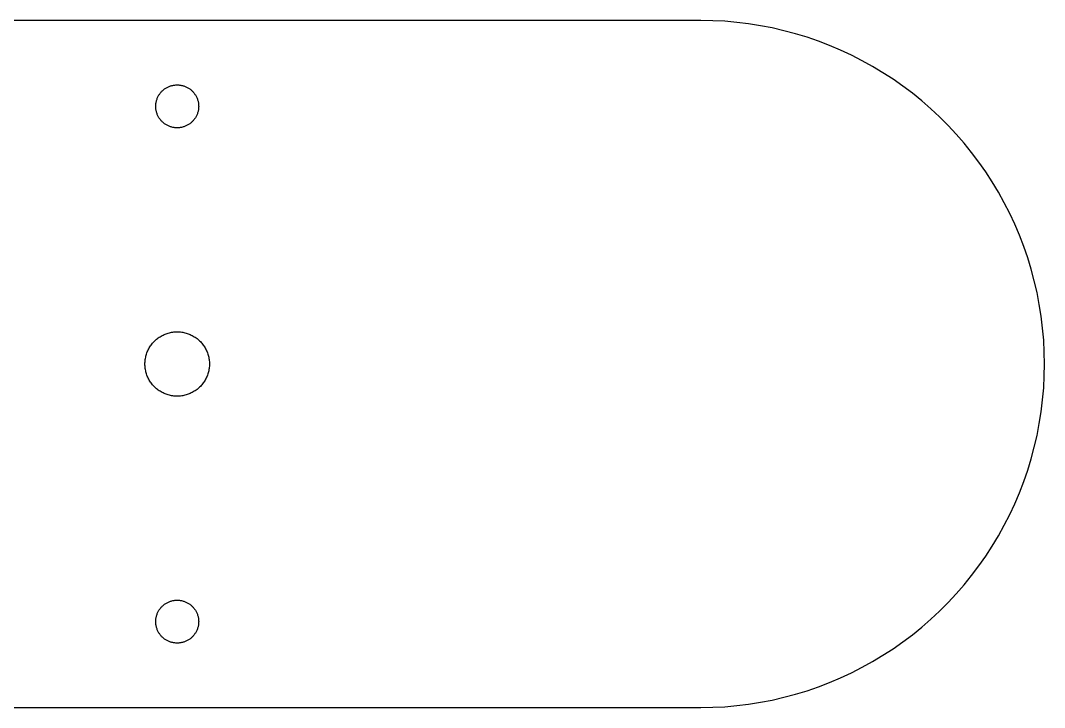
# Model space of a CAD drawing. Header units: metres. Extents: x -32 to 336, y -32 to 32.
# Drawn here: x 240.7 to 336, y -32 to 32 of the extents above; entities that cross this region are included whole.
import ezdxf

# ---------------------------------------------------------------- set-up
doc = ezdxf.new("R2010")
doc.units = ezdxf.units.M

msp = doc.modelspace()

# ---------------------------------------------------------------- linework, layer by layer
for p, q in [((304, 32), (0, 32)), ((305.117, 31.9805), (304, 32)), ((306.232, 31.922), (305.117, 31.9805)), ((307.345, 31.8247), (306.232, 31.922)), ((308.454, 31.6886), (307.345, 31.8247)), ((309.557, 31.5138), (308.454, 31.6886)), ((310.653, 31.3007), (309.557, 31.5138)), ((311.741, 31.0495), (310.653, 31.3007)), ((312.82, 30.7604), (311.741, 31.0495)), ((313.889, 30.4338), (312.82, 30.7604)), ((314.945, 30.0702), (313.889, 30.4338)), ((315.987, 29.6699), (314.945, 30.0702)), ((317.016, 29.2334), (315.987, 29.6699)), ((318.028, 28.7614), (317.016, 29.2334)), ((319.023, 28.2543), (318.028, 28.7614)), ((320, 27.7128), (319.023, 28.2543)), ((320.957, 27.1375), (320, 27.7128)), ((321.894, 26.5292), (320.957, 27.1375)), ((254.25, 25.732), (254.311, 25.7659)), ((254.311, 25.7659), (254.373, 25.7976)), ((254.373, 25.7976), (254.437, 25.8271)), ((254.437, 25.8271), (254.501, 25.8544)), ((254.501, 25.8544), (254.566, 25.8794)), ((254.566, 25.8794), (254.632, 25.9021)), ((254.632, 25.9021), (254.699, 25.9225)), ((254.699, 25.9225), (254.766, 25.9406)), ((254.766, 25.9406), (254.834, 25.9563)), ((254.834, 25.9563), (254.903, 25.9696)), ((254.903, 25.9696), (254.972, 25.9805)), ((254.972, 25.9805), (255.041, 25.989)), ((255.041, 25.989), (255.11, 25.9951)), ((255.11, 25.9951), (255.18, 25.9988)), ((255.18, 25.9988), (255.25, 26)), ((255.25, 26), (255.32, 25.9988)), ((255.32, 25.9988), (255.39, 25.9951)), ((255.39, 25.9951), (255.459, 25.989)), ((255.459, 25.989), (255.528, 25.9805)), ((255.528, 25.9805), (255.597, 25.9696)), ((255.597, 25.9696), (255.666, 25.9563)), ((255.666, 25.9563), (255.734, 25.9406)), ((255.734, 25.9406), (255.801, 25.9225)), ((255.801, 25.9225), (255.868, 25.9021)), ((255.868, 25.9021), (255.934, 25.8794)), ((255.934, 25.8794), (255.999, 25.8544)), ((255.999, 25.8544), (256.063, 25.8271)), ((256.063, 25.8271), (256.127, 25.7976)), ((256.127, 25.7976), (256.189, 25.7659)), ((256.189, 25.7659), (256.25, 25.732)), ((322.809, 25.8885), (321.894, 26.5292)), ((323.701, 25.2163), (322.809, 25.8885)), ((253.396, 24.7492), (253.423, 24.8135)), ((253.423, 24.8135), (253.452, 24.8767)), ((253.452, 24.8767), (253.484, 24.9389)), ((253.484, 24.9389), (253.518, 25)), ((253.518, 25), (253.554, 25.0598)), ((253.554, 25.0598), (253.592, 25.1184)), ((253.592, 25.1184), (253.632, 25.1756)), ((253.632, 25.1756), (253.674, 25.2313)), ((253.674, 25.2313), (253.718, 25.2856)), ((253.718, 25.2856), (253.764, 25.3383)), ((253.764, 25.3383), (253.811, 25.3893)), ((253.811, 25.3893), (253.861, 25.4387)), ((253.861, 25.4387), (253.912, 25.4863)), ((253.912, 25.4863), (253.964, 25.5321)), ((253.964, 25.5321), (254.019, 25.576)), ((254.019, 25.576), (254.074, 25.618)), ((254.074, 25.618), (254.132, 25.6581)), ((254.132, 25.6581), (254.19, 25.6961)), ((254.19, 25.6961), (254.25, 25.732)), ((256.25, 25.732), (256.31, 25.6961)), ((256.31, 25.6961), (256.368, 25.6581)), ((256.368, 25.6581), (256.426, 25.618)), ((256.426, 25.618), (256.481, 25.576)), ((256.481, 25.576), (256.536, 25.5321)), ((256.536, 25.5321), (256.588, 25.4863)), ((256.588, 25.4863), (256.639, 25.4387)), ((256.639, 25.4387), (256.689, 25.3893)), ((256.689, 25.3893), (256.736, 25.3383)), ((256.736, 25.3383), (256.782, 25.2856)), ((256.782, 25.2856), (256.826, 25.2313)), ((256.826, 25.2313), (256.868, 25.1756)), ((256.868, 25.1756), (256.908, 25.1184)), ((256.908, 25.1184), (256.946, 25.0598)), ((256.946, 25.0598), (256.982, 25)), ((256.982, 25), (257.016, 24.9389)), ((257.016, 24.9389), (257.048, 24.8767)), ((257.048, 24.8767), (257.077, 24.8135)), ((257.077, 24.8135), (257.104, 24.7492)), ((324.569, 24.5134), (323.701, 25.2163)), ((253.25, 24), (253.251, 24.0698)), ((253.251, 23.9302), (253.25, 24)), ((253.251, 24.0698), (253.255, 24.1395)), ((253.255, 23.8605), (253.251, 23.9302)), ((253.255, 24.1395), (253.261, 24.209)), ((253.261, 23.7909), (253.255, 23.8605)), ((253.261, 24.209), (253.269, 24.2783)), ((253.269, 24.2783), (253.28, 24.3473)), ((253.28, 24.3473), (253.294, 24.4158)), ((253.294, 24.4158), (253.309, 24.4838)), ((253.309, 24.4838), (253.327, 24.5513)), ((253.327, 24.5513), (253.348, 24.618)), ((253.348, 24.618), (253.371, 24.684)), ((253.371, 24.684), (253.396, 24.7492)), ((257.104, 24.7492), (257.129, 24.684)), ((257.129, 24.684), (257.152, 24.618)), ((257.152, 24.618), (257.173, 24.5513)), ((257.173, 24.5513), (257.191, 24.4838)), ((257.191, 24.4838), (257.206, 24.4158)), ((257.206, 24.4158), (257.22, 24.3473)), ((257.22, 24.3473), (257.231, 24.2783)), ((257.231, 24.2783), (257.239, 24.209)), ((257.239, 24.209), (257.245, 24.1395)), ((257.245, 23.8605), (257.239, 23.7909)), ((257.245, 24.1395), (257.249, 24.0698)), ((257.249, 23.9302), (257.245, 23.8605)), ((257.249, 24.0698), (257.25, 24)), ((257.25, 24), (257.249, 23.9302)), ((325.412, 23.7806), (324.569, 24.5134)), ((253.269, 23.7216), (253.261, 23.7909)), ((253.28, 23.6527), (253.269, 23.7216)), ((253.294, 23.5842), (253.28, 23.6527)), ((253.309, 23.5161), (253.294, 23.5842)), ((253.327, 23.4487), (253.309, 23.5161)), ((253.348, 23.382), (253.327, 23.4487)), ((253.371, 23.3159), (253.348, 23.382)), ((253.396, 23.2508), (253.371, 23.3159)), ((253.423, 23.1865), (253.396, 23.2508)), ((253.452, 23.1232), (253.423, 23.1865)), ((253.484, 23.0611), (253.452, 23.1232)), ((253.518, 23), (253.484, 23.0611)), ((253.554, 22.9402), (253.518, 23)), ((253.592, 22.8816), (253.554, 22.9402)), ((256.946, 22.9402), (256.908, 22.8816)), ((256.982, 23), (256.946, 22.9402)), ((257.016, 23.0611), (256.982, 23)), ((257.048, 23.1232), (257.016, 23.0611)), ((257.077, 23.1865), (257.048, 23.1232)), ((257.104, 23.2508), (257.077, 23.1865)), ((257.129, 23.3159), (257.104, 23.2508)), ((257.152, 23.382), (257.129, 23.3159)), ((257.173, 23.4487), (257.152, 23.382)), ((257.191, 23.5161), (257.173, 23.4487)), ((257.206, 23.5842), (257.191, 23.5161)), ((257.22, 23.6527), (257.206, 23.5842)), ((257.231, 23.7216), (257.22, 23.6527)), ((257.239, 23.7909), (257.231, 23.7216)), ((326.229, 23.0189), (325.412, 23.7806)), ((327.019, 22.2291), (326.229, 23.0189)), ((253.632, 22.8244), (253.592, 22.8816)), ((253.674, 22.7687), (253.632, 22.8244)), ((253.718, 22.7144), (253.674, 22.7687)), ((253.764, 22.6617), (253.718, 22.7144)), ((253.811, 22.6107), (253.764, 22.6617)), ((253.861, 22.5613), (253.811, 22.6107)), ((253.912, 22.5137), (253.861, 22.5613)), ((253.964, 22.4679), (253.912, 22.5137)), ((254.019, 22.424), (253.964, 22.4679)), ((254.074, 22.382), (254.019, 22.424)), ((254.132, 22.3419), (254.074, 22.382)), ((254.19, 22.3039), (254.132, 22.3419)), ((254.25, 22.2679), (254.19, 22.3039)), ((254.311, 22.2341), (254.25, 22.2679)), ((254.373, 22.2024), (254.311, 22.2341)), ((254.437, 22.1729), (254.373, 22.2024)), ((254.501, 22.1456), (254.437, 22.1729)), ((254.566, 22.1206), (254.501, 22.1456)), ((254.632, 22.0979), (254.566, 22.1206)), ((254.699, 22.0775), (254.632, 22.0979)), ((254.766, 22.0594), (254.699, 22.0775)), ((254.834, 22.0437), (254.766, 22.0594)), ((254.903, 22.0304), (254.834, 22.0437)), ((254.972, 22.0195), (254.903, 22.0304)), ((255.041, 22.011), (254.972, 22.0195)), ((255.11, 22.0049), (255.041, 22.011)), ((255.18, 22.0012), (255.11, 22.0049)), ((255.25, 22), (255.18, 22.0012)), ((255.32, 22.0012), (255.25, 22)), ((255.39, 22.0049), (255.32, 22.0012)), ((255.459, 22.011), (255.39, 22.0049)), ((255.528, 22.0195), (255.459, 22.011)), ((255.597, 22.0304), (255.528, 22.0195)), ((255.666, 22.0437), (255.597, 22.0304)), ((255.734, 22.0594), (255.666, 22.0437)), ((255.801, 22.0775), (255.734, 22.0594)), ((255.868, 22.0979), (255.801, 22.0775)), ((255.934, 22.1206), (255.868, 22.0979)), ((255.999, 22.1456), (255.934, 22.1206)), ((256.063, 22.1729), (255.999, 22.1456)), ((256.127, 22.2024), (256.063, 22.1729)), ((256.189, 22.2341), (256.127, 22.2024)), ((256.25, 22.2679), (256.189, 22.2341)), ((256.31, 22.3039), (256.25, 22.2679)), ((256.368, 22.3419), (256.31, 22.3039)), ((256.426, 22.382), (256.368, 22.3419)), ((256.481, 22.424), (256.426, 22.382)), ((256.536, 22.4679), (256.481, 22.424)), ((256.588, 22.5137), (256.536, 22.4679)), ((256.639, 22.5613), (256.588, 22.5137)), ((256.689, 22.6107), (256.639, 22.5613)), ((256.736, 22.6617), (256.689, 22.6107)), ((256.782, 22.7144), (256.736, 22.6617)), ((256.826, 22.7687), (256.782, 22.7144)), ((256.868, 22.8244), (256.826, 22.7687)), ((256.908, 22.8816), (256.868, 22.8244)), ((327.781, 21.4122), (327.019, 22.2291)), ((328.513, 20.5692), (327.781, 21.4122)), ((329.216, 19.7012), (328.513, 20.5692)), ((329.889, 18.8091), (329.216, 19.7012)), ((330.529, 17.8942), (329.889, 18.8091)), ((331.138, 16.9574), (330.529, 17.8942)), ((331.713, 16), (331.138, 16.9574)), ((332.254, 15.0231), (331.713, 16)), ((332.761, 14.0279), (332.254, 15.0231)), ((333.233, 13.0156), (332.761, 14.0279)), ((333.67, 11.9874), (333.233, 13.0156)), ((334.07, 10.9446), (333.67, 11.9874)), ((334.434, 9.88853), (334.07, 10.9446)), ((334.76, 8.82039), (334.434, 9.88853)), ((335.049, 7.74149), (334.76, 8.82039)), ((335.301, 6.65317), (335.049, 7.74149)), ((335.514, 5.55673), (335.301, 6.65317)), ((335.689, 4.45354), (335.514, 5.55673)), ((335.825, 3.34491), (335.689, 4.45354)), ((254.323, 2.85316), (254.423, 2.88377)), ((254.423, 2.88377), (254.524, 2.91087)), ((254.524, 2.91087), (254.626, 2.93443)), ((254.626, 2.93443), (254.729, 2.95442)), ((254.729, 2.95442), (254.832, 2.97079)), ((254.832, 2.97079), (254.936, 2.98355)), ((254.936, 2.98355), (255.041, 2.99269)), ((255.041, 2.99269), (255.145, 2.99817)), ((255.145, 2.99817), (255.25, 3)), ((255.25, 3), (255.355, 2.99817)), ((255.355, 2.99817), (255.459, 2.99269)), ((255.459, 2.99269), (255.564, 2.98355)), ((255.564, 2.98355), (255.668, 2.97079)), ((255.668, 2.97079), (255.771, 2.95442)), ((255.771, 2.95442), (255.874, 2.93443)), ((255.874, 2.93443), (255.976, 2.91087)), ((255.976, 2.91087), (256.077, 2.88377)), ((256.077, 2.88377), (256.177, 2.85316)), ((335.922, 2.23219), (335.825, 3.34491)), ((252.886, 1.84697), (252.952, 1.92836)), ((252.952, 1.92836), (253.021, 2.00739)), ((253.021, 2.00739), (253.092, 2.08397)), ((253.092, 2.08397), (253.166, 2.158)), ((253.166, 2.158), (253.243, 2.22943)), ((253.243, 2.22943), (253.322, 2.29813)), ((253.322, 2.29813), (253.403, 2.36403)), ((253.403, 2.36403), (253.487, 2.42705)), ((253.487, 2.42705), (253.572, 2.48711)), ((253.572, 2.48711), (253.66, 2.54414)), ((253.66, 2.54414), (253.75, 2.59807)), ((253.75, 2.59807), (253.842, 2.64883)), ((253.842, 2.64883), (253.935, 2.69638)), ((253.935, 2.69638), (254.03, 2.74063)), ((254.03, 2.74063), (254.126, 2.78154)), ((254.126, 2.78154), (254.224, 2.81908)), ((254.224, 2.81908), (254.323, 2.85316)), ((256.177, 2.85316), (256.276, 2.81908)), ((256.276, 2.81908), (256.374, 2.78154)), ((256.374, 2.78154), (256.47, 2.74063)), ((256.47, 2.74063), (256.565, 2.69638)), ((256.565, 2.69638), (256.658, 2.64883)), ((256.658, 2.64883), (256.75, 2.59807)), ((256.75, 2.59807), (256.84, 2.54414)), ((256.84, 2.54414), (256.928, 2.48711)), ((256.928, 2.48711), (257.013, 2.42705)), ((257.013, 2.42705), (257.097, 2.36403)), ((257.097, 2.36403), (257.178, 2.29813)), ((257.178, 2.29813), (257.257, 2.22943)), ((257.257, 2.22943), (257.334, 2.158)), ((257.334, 2.158), (257.408, 2.08397)), ((257.408, 2.08397), (257.479, 2.00739)), ((257.479, 2.00739), (257.548, 1.92836)), ((257.548, 1.92836), (257.614, 1.84697)), ((335.98, 1.11678), (335.922, 2.23219)), ((252.397, 0.927048), (252.431, 1.02605)), ((252.431, 1.02605), (252.468, 1.12381)), ((252.468, 1.12381), (252.509, 1.2202)), ((252.509, 1.2202), (252.554, 1.31511)), ((252.554, 1.31511), (252.601, 1.4084)), ((252.601, 1.4084), (252.652, 1.49998)), ((252.652, 1.49998), (252.706, 1.58975)), ((252.706, 1.58975), (252.763, 1.67757)), ((252.763, 1.67757), (252.823, 1.76335)), ((252.823, 1.76335), (252.886, 1.84697)), ((257.614, 1.84697), (257.677, 1.76335)), ((257.677, 1.76335), (257.737, 1.67757)), ((257.737, 1.67757), (257.794, 1.58975)), ((257.794, 1.58975), (257.848, 1.49998)), ((257.848, 1.49998), (257.899, 1.4084)), ((257.899, 1.4084), (257.946, 1.31511)), ((257.946, 1.31511), (257.991, 1.2202)), ((257.991, 1.2202), (258.032, 1.12381)), ((258.032, 1.12381), (258.069, 1.02605)), ((258.069, 1.02605), (258.103, 0.927048)), ((336, 0), (335.98, 1.11678)), ((252.25, 0), (252.252, 0.104691)), ((252.252, -0.104691), (252.25, 0)), ((252.252, 0.104691), (252.257, 0.209259)), ((252.257, 0.209259), (252.266, 0.313583)), ((252.266, 0.313583), (252.279, 0.417511)), ((252.279, 0.417511), (252.296, 0.520935)), ((252.296, 0.520935), (252.316, 0.623734)), ((252.316, 0.623734), (252.339, 0.725754)), ((252.339, 0.725754), (252.366, 0.826904)), ((252.366, 0.826904), (252.397, 0.927048)), ((258.103, 0.927048), (258.134, 0.826904)), ((258.134, 0.826904), (258.161, 0.725754)), ((258.161, 0.725754), (258.184, 0.623734)), ((258.184, 0.623734), (258.204, 0.520935)), ((258.204, 0.520935), (258.221, 0.417511)), ((258.221, 0.417511), (258.234, 0.313583)), ((258.234, 0.313583), (258.243, 0.209259)), ((258.243, 0.209259), (258.248, 0.104691)), ((258.248, 0.104691), (258.25, 0)), ((258.25, 0), (258.248, -0.104691)), ((335.98, -1.11678), (336, 0)), ((252.257, -0.209259), (252.252, -0.104691)), ((252.266, -0.313583), (252.257, -0.209259)), ((252.279, -0.417511), (252.266, -0.313583)), ((252.296, -0.520935), (252.279, -0.417511)), ((252.316, -0.623734), (252.296, -0.520935)), ((252.339, -0.725754), (252.316, -0.623734)), ((252.366, -0.826904), (252.339, -0.725754)), ((252.397, -0.927048), (252.366, -0.826904)), ((252.431, -1.02605), (252.397, -0.927048)), ((258.103, -0.927048), (258.069, -1.02605)), ((258.134, -0.826904), (258.103, -0.927048)), ((258.161, -0.725754), (258.134, -0.826904)), ((258.184, -0.623734), (258.161, -0.725754)), ((258.204, -0.520935), (258.184, -0.623734)), ((258.221, -0.417511), (258.204, -0.520935)), ((258.234, -0.313583), (258.221, -0.417511)), ((258.243, -0.209259), (258.234, -0.313583)), ((258.248, -0.104691), (258.243, -0.209259)), ((252.468, -1.12381), (252.431, -1.02605)), ((252.509, -1.2202), (252.468, -1.12381)), ((252.554, -1.31511), (252.509, -1.2202)), ((252.601, -1.4084), (252.554, -1.31511)), ((252.652, -1.5), (252.601, -1.4084)), ((252.706, -1.58975), (252.652, -1.5)), ((252.763, -1.67757), (252.706, -1.58975)), ((252.823, -1.76335), (252.763, -1.67757)), ((252.886, -1.84697), (252.823, -1.76335)), ((252.952, -1.92836), (252.886, -1.84697)), ((257.614, -1.84697), (257.548, -1.92836)), ((257.677, -1.76335), (257.614, -1.84697)), ((257.737, -1.67757), (257.677, -1.76335)), ((257.794, -1.58975), (257.737, -1.67757)), ((257.848, -1.5), (257.794, -1.58975)), ((257.899, -1.4084), (257.848, -1.5)), ((257.946, -1.31511), (257.899, -1.4084)), ((257.991, -1.2202), (257.946, -1.31511)), ((258.032, -1.12381), (257.991, -1.2202)), ((258.069, -1.02605), (258.032, -1.12381)), ((335.922, -2.23219), (335.98, -1.11678)), ((253.021, -2.00739), (252.952, -1.92836)), ((253.092, -2.08397), (253.021, -2.00739)), ((253.166, -2.158), (253.092, -2.08397)), ((253.243, -2.22943), (253.166, -2.158)), ((253.322, -2.29813), (253.243, -2.22943)), ((253.403, -2.36403), (253.322, -2.29813)), ((253.487, -2.42705), (253.403, -2.36403)), ((253.572, -2.48711), (253.487, -2.42705)), ((253.66, -2.54414), (253.572, -2.48711)), ((253.75, -2.59807), (253.66, -2.54414)), ((253.842, -2.64883), (253.75, -2.59807)), ((253.935, -2.69638), (253.842, -2.64883)), ((254.03, -2.74063), (253.935, -2.69638)), ((254.126, -2.78154), (254.03, -2.74063)), ((254.224, -2.81908), (254.126, -2.78154)), ((254.323, -2.85316), (254.224, -2.81908)), ((254.423, -2.88377), (254.323, -2.85316)), ((256.177, -2.85316), (256.077, -2.88377)), ((256.276, -2.81908), (256.177, -2.85316)), ((256.374, -2.78154), (256.276, -2.81908)), ((256.47, -2.74063), (256.374, -2.78154)), ((256.565, -2.69638), (256.47, -2.74063)), ((256.658, -2.64883), (256.565, -2.69638)), ((256.75, -2.59807), (256.658, -2.64883)), ((256.84, -2.54414), (256.75, -2.59807)), ((256.928, -2.48711), (256.84, -2.54414)), ((257.013, -2.42705), (256.928, -2.48711)), ((257.097, -2.36403), (257.013, -2.42705)), ((257.178, -2.29813), (257.097, -2.36403)), ((257.257, -2.22943), (257.178, -2.29813)), ((257.334, -2.158), (257.257, -2.22943)), ((257.408, -2.08397), (257.334, -2.158)), ((257.479, -2.00739), (257.408, -2.08397)), ((257.548, -1.92836), (257.479, -2.00739)), ((335.825, -3.34491), (335.922, -2.23219)), ((254.524, -2.91087), (254.423, -2.88377)), ((254.626, -2.93443), (254.524, -2.91087)), ((254.729, -2.95442), (254.626, -2.93443)), ((254.832, -2.97079), (254.729, -2.95442)), ((254.936, -2.98355), (254.832, -2.97079)), ((255.041, -2.99269), (254.936, -2.98355)), ((255.145, -2.99817), (255.041, -2.99269)), ((255.25, -3), (255.145, -2.99817)), ((255.355, -2.99817), (255.25, -3)), ((255.459, -2.99269), (255.355, -2.99817)), ((255.564, -2.98355), (255.459, -2.99269)), ((255.668, -2.97079), (255.564, -2.98355)), ((255.771, -2.95442), (255.668, -2.97079)), ((255.874, -2.93443), (255.771, -2.95442)), ((255.976, -2.91087), (255.874, -2.93443)), ((256.077, -2.88377), (255.976, -2.91087)), ((335.689, -4.45354), (335.825, -3.34491)), ((335.514, -5.55673), (335.689, -4.45354)), ((335.301, -6.65317), (335.514, -5.55673)), ((335.049, -7.74149), (335.301, -6.65317)), ((334.76, -8.82039), (335.049, -7.74149)), ((334.434, -9.88853), (334.76, -8.82039)), ((334.07, -10.9446), (334.434, -9.88853)), ((333.67, -11.9874), (334.07, -10.9446)), ((333.233, -13.0156), (333.67, -11.9874)), ((332.761, -14.0279), (333.233, -13.0156)), ((332.254, -15.0231), (332.761, -14.0279)), ((331.713, -16), (332.254, -15.0231)), ((331.138, -16.9574), (331.713, -16)), ((330.529, -17.8942), (331.138, -16.9574)), ((329.889, -18.8091), (330.529, -17.8942)), ((329.216, -19.7012), (329.889, -18.8091)), ((328.513, -20.5692), (329.216, -19.7012)), ((327.781, -21.4122), (328.513, -20.5692)), ((327.019, -22.2291), (327.781, -21.4122)), ((253.554, -22.9402), (253.592, -22.8816)), ((253.592, -22.8816), (253.632, -22.8244)), ((253.632, -22.8244), (253.674, -22.7687)), ((253.674, -22.7687), (253.718, -22.7144)), ((253.718, -22.7144), (253.764, -22.6617)), ((253.764, -22.6617), (253.811, -22.6107)), ((253.811, -22.6107), (253.861, -22.5613)), ((253.861, -22.5613), (253.912, -22.5137)), ((253.912, -22.5137), (253.964, -22.4679)), ((253.964, -22.4679), (254.019, -22.424)), ((254.019, -22.424), (254.074, -22.382)), ((254.074, -22.382), (254.132, -22.3419)), ((254.132, -22.3419), (254.19, -22.3039)), ((254.19, -22.3039), (254.25, -22.2679)), ((254.25, -22.2679), (254.311, -22.2341)), ((254.311, -22.2341), (254.373, -22.2024)), ((254.373, -22.2024), (254.437, -22.1729)), ((254.437, -22.1729), (254.501, -22.1456)), ((254.501, -22.1456), (254.566, -22.1206)), ((254.566, -22.1206), (254.632, -22.0979)), ((254.632, -22.0979), (254.699, -22.0775)), ((254.699, -22.0775), (254.766, -22.0594)), ((254.766, -22.0594), (254.834, -22.0437)), ((254.834, -22.0437), (254.903, -22.0304)), ((254.903, -22.0304), (254.972, -22.0195)), ((254.972, -22.0195), (255.041, -22.011)), ((255.041, -22.011), (255.11, -22.0049)), ((255.11, -22.0049), (255.18, -22.0012)), ((255.18, -22.0012), (255.25, -22)), ((255.25, -22), (255.32, -22.0012)), ((255.32, -22.0012), (255.39, -22.0049)), ((255.39, -22.0049), (255.459, -22.011)), ((255.459, -22.011), (255.528, -22.0195)), ((255.528, -22.0195), (255.597, -22.0304)), ((255.597, -22.0304), (255.666, -22.0437)), ((255.666, -22.0437), (255.734, -22.0594)), ((255.734, -22.0594), (255.801, -22.0775)), ((255.801, -22.0775), (255.868, -22.0979)), ((255.868, -22.0979), (255.934, -22.1206)), ((255.934, -22.1206), (255.999, -22.1456)), ((255.999, -22.1456), (256.063, -22.1729)), ((256.063, -22.1729), (256.127, -22.2024)), ((256.127, -22.2024), (256.189, -22.2341)), ((256.189, -22.2341), (256.25, -22.2679)), ((256.25, -22.2679), (256.31, -22.3039)), ((256.31, -22.3039), (256.368, -22.3419)), ((256.368, -22.3419), (256.426, -22.382)), ((256.426, -22.382), (256.481, -22.424)), ((256.481, -22.424), (256.536, -22.4679)), ((256.536, -22.4679), (256.588, -22.5137)), ((256.588, -22.5137), (256.639, -22.5613)), ((256.639, -22.5613), (256.689, -22.6107)), ((256.689, -22.6107), (256.736, -22.6617)), ((256.736, -22.6617), (256.782, -22.7144)), ((256.782, -22.7144), (256.826, -22.7687)), ((256.826, -22.7687), (256.868, -22.8244)), ((256.868, -22.8244), (256.908, -22.8816)), ((256.908, -22.8816), (256.946, -22.9402)), ((326.229, -23.0189), (327.019, -22.2291)), ((253.255, -23.8605), (253.261, -23.7909)), ((253.261, -23.7909), (253.269, -23.7216)), ((253.269, -23.7216), (253.28, -23.6527)), ((253.28, -23.6527), (253.294, -23.5842)), ((253.294, -23.5842), (253.309, -23.5161)), ((253.309, -23.5161), (253.327, -23.4487)), ((253.327, -23.4487), (253.348, -23.382)), ((253.348, -23.382), (253.371, -23.3159)), ((253.371, -23.3159), (253.396, -23.2508)), ((253.396, -23.2508), (253.423, -23.1865)), ((253.423, -23.1865), (253.452, -23.1232)), ((253.452, -23.1232), (253.484, -23.0611)), ((253.484, -23.0611), (253.518, -23)), ((253.518, -23), (253.554, -22.9402)), ((256.946, -22.9402), (256.982, -23)), ((256.982, -23), (257.016, -23.0611)), ((257.016, -23.0611), (257.048, -23.1232)), ((257.048, -23.1232), (257.077, -23.1865)), ((257.077, -23.1865), (257.104, -23.2508)), ((257.104, -23.2508), (257.129, -23.3159)), ((257.129, -23.3159), (257.152, -23.382)), ((257.152, -23.382), (257.173, -23.4487)), ((257.173, -23.4487), (257.191, -23.5161)), ((257.191, -23.5161), (257.206, -23.5842)), ((257.206, -23.5842), (257.22, -23.6527)), ((257.22, -23.6527), (257.231, -23.7216)), ((257.231, -23.7216), (257.239, -23.7909)), ((257.239, -23.7909), (257.245, -23.8605)), ((324.569, -24.5134), (325.412, -23.7806)), ((325.412, -23.7806), (326.229, -23.0189)), ((253.25, -24), (253.251, -23.9302)), ((253.251, -24.0698), (253.25, -24)), ((253.251, -23.9302), (253.255, -23.8605)), ((253.255, -24.1395), (253.251, -24.0698)), ((253.261, -24.209), (253.255, -24.1395)), ((253.269, -24.2783), (253.261, -24.209)), ((253.28, -24.3473), (253.269, -24.2783)), ((253.294, -24.4158), (253.28, -24.3473)), ((253.309, -24.4838), (253.294, -24.4158)), ((253.327, -24.5513), (253.309, -24.4838)), ((253.348, -24.618), (253.327, -24.5513)), ((253.371, -24.684), (253.348, -24.618)), ((253.396, -24.7492), (253.371, -24.684)), ((253.423, -24.8135), (253.396, -24.7492)), ((257.104, -24.7492), (257.077, -24.8135)), ((257.129, -24.684), (257.104, -24.7492)), ((257.152, -24.618), (257.129, -24.684)), ((257.173, -24.5513), (257.152, -24.618)), ((257.191, -24.4838), (257.173, -24.5513)), ((257.206, -24.4158), (257.191, -24.4838)), ((257.22, -24.3473), (257.206, -24.4158)), ((257.231, -24.2783), (257.22, -24.3473)), ((257.239, -24.209), (257.231, -24.2783)), ((257.245, -24.1395), (257.239, -24.209)), ((257.245, -23.8605), (257.249, -23.9302)), ((257.249, -24.0698), (257.245, -24.1395)), ((257.249, -23.9302), (257.25, -24)), ((257.25, -24), (257.249, -24.0698)), ((323.701, -25.2163), (324.569, -24.5134)), ((253.452, -24.8767), (253.423, -24.8135)), ((253.484, -24.9389), (253.452, -24.8767)), ((253.518, -25), (253.484, -24.9389)), ((253.554, -25.0598), (253.518, -25)), ((253.592, -25.1184), (253.554, -25.0598)), ((253.632, -25.1756), (253.592, -25.1184)), ((253.674, -25.2313), (253.632, -25.1756)), ((253.718, -25.2856), (253.674, -25.2313)), ((253.764, -25.3383), (253.718, -25.2856)), ((253.811, -25.3893), (253.764, -25.3383)), ((253.861, -25.4387), (253.811, -25.3893)), ((253.912, -25.4863), (253.861, -25.4387)), ((253.964, -25.5321), (253.912, -25.4863)), ((254.019, -25.576), (253.964, -25.5321)), ((254.074, -25.618), (254.019, -25.576)), ((254.132, -25.6581), (254.074, -25.618)), ((254.19, -25.6961), (254.132, -25.6581)), ((254.25, -25.732), (254.19, -25.6961)), ((254.311, -25.7659), (254.25, -25.732)), ((256.25, -25.732), (256.189, -25.7659)), ((256.31, -25.6961), (256.25, -25.732)), ((256.368, -25.6581), (256.31, -25.6961)), ((256.426, -25.618), (256.368, -25.6581)), ((256.481, -25.576), (256.426, -25.618)), ((256.536, -25.5321), (256.481, -25.576)), ((256.588, -25.4863), (256.536, -25.5321)), ((256.639, -25.4387), (256.588, -25.4863)), ((256.689, -25.3893), (256.639, -25.4387)), ((256.736, -25.3383), (256.689, -25.3893)), ((256.782, -25.2856), (256.736, -25.3383)), ((256.826, -25.2313), (256.782, -25.2856)), ((256.868, -25.1756), (256.826, -25.2313)), ((256.908, -25.1184), (256.868, -25.1756)), ((256.946, -25.0598), (256.908, -25.1184)), ((256.982, -25), (256.946, -25.0598)), ((257.016, -24.9389), (256.982, -25)), ((257.048, -24.8767), (257.016, -24.9389)), ((257.077, -24.8135), (257.048, -24.8767)), ((322.809, -25.8885), (323.701, -25.2163)), ((254.373, -25.7976), (254.311, -25.7659)), ((254.437, -25.8271), (254.373, -25.7976)), ((254.501, -25.8544), (254.437, -25.8271)), ((254.566, -25.8794), (254.501, -25.8544)), ((254.632, -25.9021), (254.566, -25.8794)), ((254.699, -25.9225), (254.632, -25.9021)), ((254.766, -25.9406), (254.699, -25.9225)), ((254.834, -25.9563), (254.766, -25.9406)), ((254.903, -25.9696), (254.834, -25.9563)), ((254.972, -25.9805), (254.903, -25.9696)), ((255.041, -25.989), (254.972, -25.9805)), ((255.11, -25.9951), (255.041, -25.989)), ((255.18, -25.9988), (255.11, -25.9951)), ((255.25, -26), (255.18, -25.9988)), ((255.32, -25.9988), (255.25, -26)), ((255.39, -25.9951), (255.32, -25.9988)), ((255.459, -25.989), (255.39, -25.9951)), ((255.528, -25.9805), (255.459, -25.989)), ((255.597, -25.9696), (255.528, -25.9805)), ((255.666, -25.9563), (255.597, -25.9696)), ((255.734, -25.9406), (255.666, -25.9563)), ((255.801, -25.9225), (255.734, -25.9406)), ((255.868, -25.9021), (255.801, -25.9225)), ((255.934, -25.8794), (255.868, -25.9021)), ((255.999, -25.8544), (255.934, -25.8794)), ((256.063, -25.8271), (255.999, -25.8544)), ((256.127, -25.7976), (256.063, -25.8271)), ((256.189, -25.7659), (256.127, -25.7976)), ((320.957, -27.1375), (321.894, -26.5292)), ((321.894, -26.5292), (322.809, -25.8885)), ((320, -27.7128), (320.957, -27.1375)), ((318.028, -28.7614), (319.023, -28.2543)), ((319.023, -28.2543), (320, -27.7128)), ((315.987, -29.6699), (317.016, -29.2334)), ((317.016, -29.2334), (318.028, -28.7614)), ((312.82, -30.7604), (313.889, -30.4338)), ((313.889, -30.4338), (314.945, -30.0702)), ((314.945, -30.0702), (315.987, -29.6699)), ((309.557, -31.5138), (310.653, -31.3007)), ((310.653, -31.3007), (311.741, -31.0495)), ((311.741, -31.0495), (312.82, -30.7604)), ((0, -32), (304, -32)), ((304, -32), (305.117, -31.9805)), ((305.117, -31.9805), (306.232, -31.922)), ((306.232, -31.922), (307.345, -31.8247)), ((307.345, -31.8247), (308.454, -31.6886)), ((308.454, -31.6886), (309.557, -31.5138))]:
    msp.add_line(p, q)

doc.saveas('drawing.dxf')
